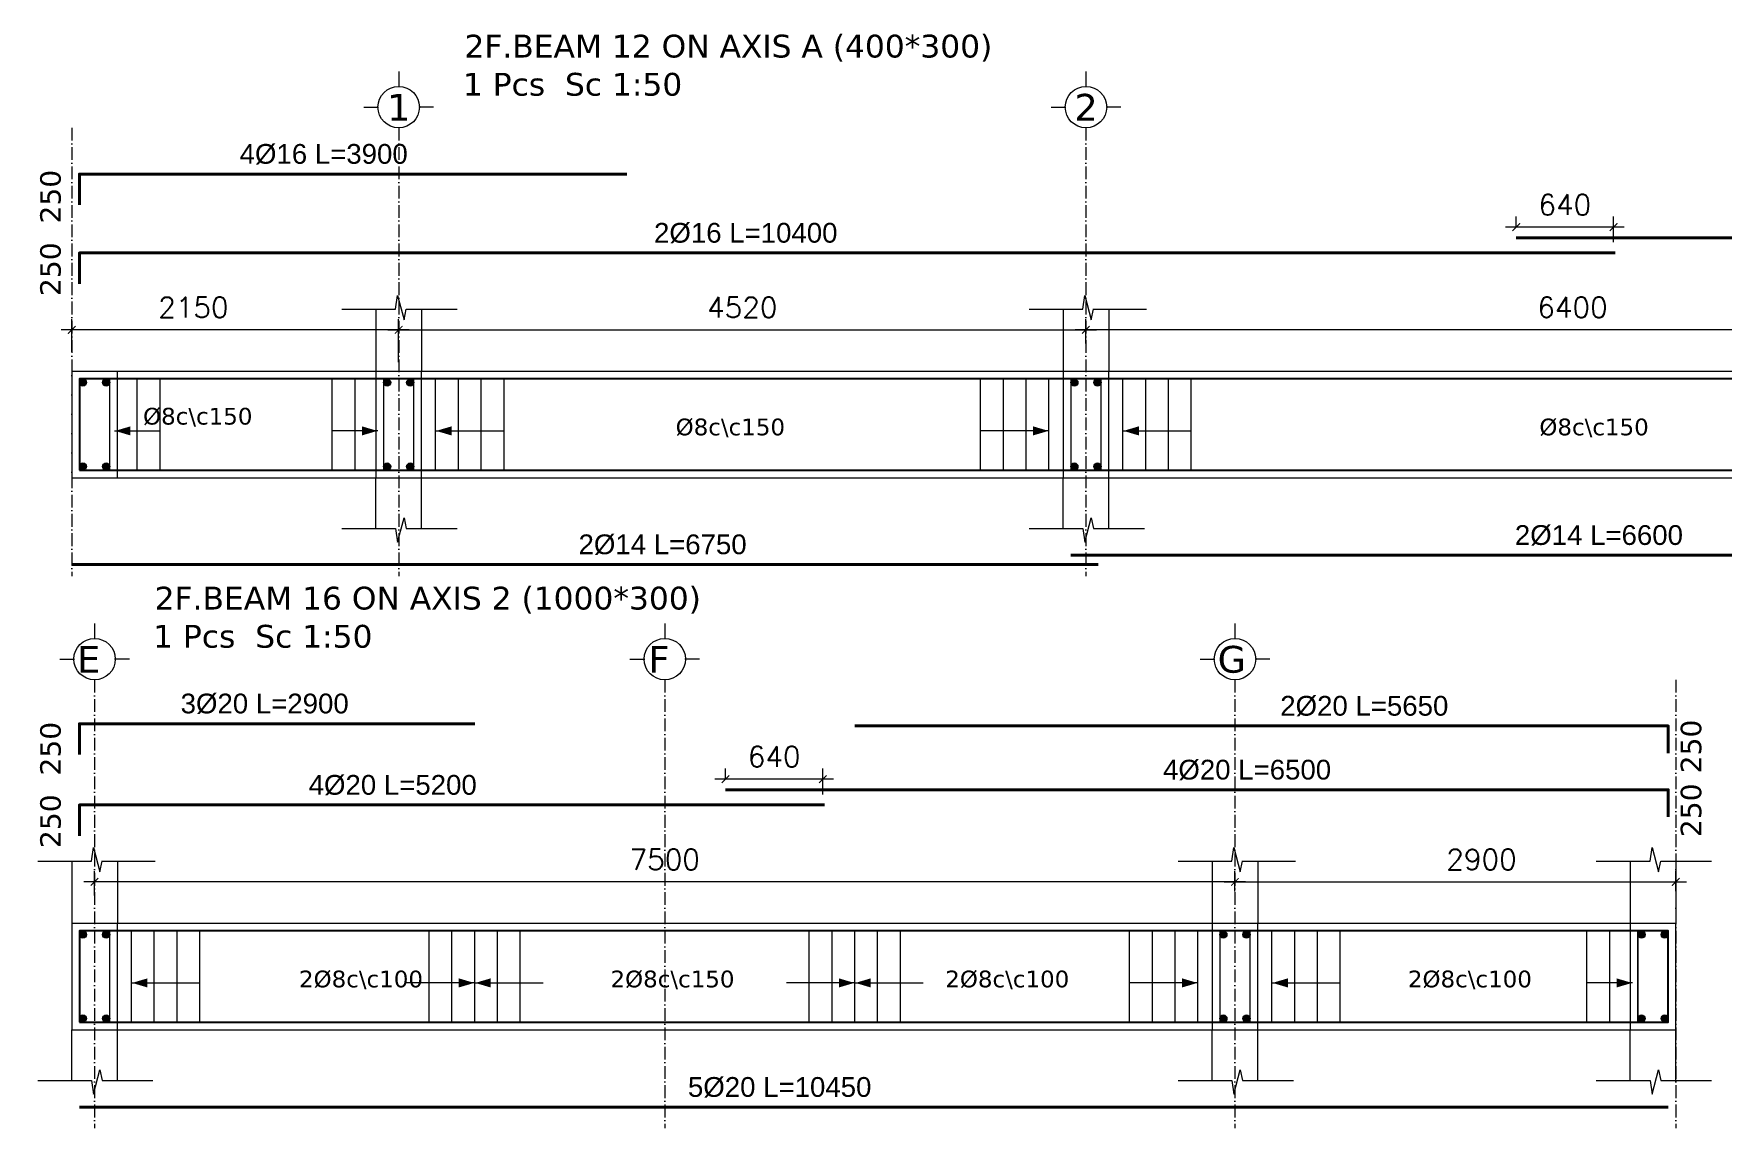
# Model space of a CAD drawing. Header units: inches. Extents: x -17020 to 43805, y -10194 to 123061.
# Drawn here: x 20439 to 21549, y 112808 to 113528 of the extents above; entities that cross this region are included whole.
import ezdxf

# ---------------------------------------------------------------- set-up
doc = ezdxf.new("R2010")
doc.units = ezdxf.units.IN
doc.header["$LTSCALE"] = 0.7
doc.header["$MEASUREMENT"] = 0
doc.linetypes.add('ACAD_ISO10W100', pattern=[18, 12, -3, 0, -3])
doc.layers.get('0').update_dxf_attribs({"lineweight": 13})
doc.layers.get('Defpoints').update_dxf_attribs({"lineweight": 5})
for name, color, linetype, lineweight in [('axis', 254, 'ACAD_ISO10W100', 9), ('BEAM FRAME', 5, 'Continuous', 18), ('COLUMN', 4, 'Continuous', 20), ('elevline', 30, 'Continuous', 20), ('FRAME 070', 5, 'Continuous', 60), ('hatch', 9, 'Continuous', 9), ('renforcment', 141, 'Continuous', 40), ('tex', 3, 'Continuous', 25), ('TEXT', 3, 'Continuous', 25), ('top rein. extension', 50, 'Continuous', 20), ('top renforcment', 7, 'Continuous', 40)]:
    doc.layers.add(name, color=color, linetype=linetype, lineweight=lineweight)
doc.styles.add('100', font='romans.shx', dxfattribs={"height": 13.5})
doc.styles.add('romanc', font='verdana.ttf', dxfattribs={"height": 250})
doc.styles.get("Standard").update_dxf_attribs({"font": 'arial.ttf', "height": 13})
doc.dimstyles.new('100', dxfattribs={"dimtxt": 13.5, "dimasz": 5, "dimexe": 7, "dimexo": 7, "dimgap": 8, "dimtad": 1, "dimdec": 0, "dimlfac": 10, "dimzin": 4, "dimdsep": 46, "dimtxsty": '100', "dimblk": 'ARCHTICK', "dimcen": 0.09, "dimdle": 7, "dimclrd": 1, "dimclre": 8, "dimclrt": 2, "dimadec": 0, "dimazin": 1, "dimtfac": 1, "dimtdec": 0, "dimtix": 1, "dimtofl": 0, "dimtmove": 0, "dimatfit": 3, "dimldrblk": 'ARCHTICK', "dimfxl": 0.18, "dimtolj": 1, "dimtzin": 0, "dimlwd": -1, "dimlwe": -1, "dimarcsym": 0})
doc.dimstyles.get("Standard").update_dxf_attribs({"dimtxt": 13, "dimasz": 5, "dimexe": 0.18, "dimexo": 0.0625, "dimgap": 6, "dimtad": 1, "dimdec": 0, "dimlfac": 10, "dimzin": 0, "dimdsep": 46, "dimtxsty": 'Standard', "dimblk": 'ARCHTICK', "dimcen": 0.09, "dimse1": 1, "dimse2": 1, "dimclrd": 1, "dimclre": 7, "dimclrt": 3, "dimadec": 0, "dimazin": 0, "dimtfac": 1, "dimtdec": 0, "dimtix": 1, "dimtofl": 0, "dimtmove": 0, "dimatfit": 3, "dimldrblk": 'ARCHTICK', "dimfxl": 1, "dimtolj": 1, "dimtzin": 0, "dimarcsym": 0})

# ---------------------------------------------------------------- blocks, each defined once
blk = doc.blocks.new('*D603')
at = {"layer": 'Defpoints', "color": 0, "transparency": 16777216}
for p in [(20439, 113383.6, -218.4), (20439, 113383.6), (21479, 113383.6, -167.8)]:
    blk.add_point(p, dxfattribs=at)
at = {"layer": 'TEXT', "color": 3, "transparency": 16777216, "insert": (20907.3, 113396.6), "char_height": 13, "attachment_point": 5}
blk.add_mtext('\\A1;2%%C16 L=10400', dxfattribs=at)
blk = doc.blocks.new('_ArchTick')
at = {"color": 0, "linetype": 'ByBlock', "lineweight": 0, "const_width": 0.15}
blk.add_lwpolyline([(-0.5, -0.5), (0.5, 0.5)], dxfattribs=at)
blk = doc.blocks.new('*D605')
at = {"layer": 'Defpoints', "color": 0, "transparency": 16777216}
for p in [(21414, 113393.6, -157.8), (21414, 113393.6), (22464, 113393.6, -218.5)]:
    blk.add_point(p, dxfattribs=at)
at = {"layer": 'TEXT', "color": 3, "transparency": 16777216, "insert": (22051.1, 113406.6), "char_height": 13, "attachment_point": 5}
blk.add_mtext('\\A1;2%%C16 L=10500', dxfattribs=at)
blk = doc.blocks.new('*D615')
at = {"color": 8, "transparency": 16777216}
for p, q in [((21414, 113400.6), (21414, 113407.6)), ((21478, 113390.6), (21478, 113407.6))]:
    blk.add_line(p, q, dxfattribs=at)
at = {"color": 1, "transparency": 16777216}
blk.add_line((21485, 113400.6), (21407, 113400.6), dxfattribs=at)
at = {"layer": 'Defpoints', "color": 0, "transparency": 16777216}
for p in [(21414, 113400.6), (21414, 113393.6), (21478, 113383.6)]:
    blk.add_point(p, dxfattribs=at)
at = {"color": 1, "transparency": 16777216, "xscale": 5, "yscale": 5, "zscale": 5, "rotation": 180}
blk.add_blockref('_ArchTick', (21414, 113400.6), dxfattribs=at)
at = {"color": 1, "transparency": 16777216, "xscale": 5, "yscale": 5, "zscale": 5}
blk.add_blockref('_ArchTick', (21478, 113400.6), dxfattribs=at)
at = {"color": 2, "transparency": 16777216, "insert": (21446, 113415.3), "char_height": 13.5, "attachment_point": 5, "style": '100'}
blk.add_mtext('\\A1;640', dxfattribs=at)
blk = doc.blocks.new('*D606')
at = {"color": 8, "transparency": 16777216}
for p, q in [((21131, 113324.1), (21131, 113340)), ((21771, 113326.4), (21771, 113340))]:
    blk.add_line(p, q, dxfattribs=at)
at = {"color": 1, "transparency": 16777216}
blk.add_line((21778, 113333), (21124, 113333), dxfattribs=at)
at = {"layer": 'Defpoints', "color": 0, "transparency": 16777216}
for p in [(21131, 113333), (21131, 113317.1), (21771, 113319.4)]:
    blk.add_point(p, dxfattribs=at)
at = {"color": 1, "transparency": 16777216, "xscale": 5, "yscale": 5, "zscale": 5, "rotation": 180}
blk.add_blockref('_ArchTick', (21131, 113333), dxfattribs=at)
at = {"color": 1, "transparency": 16777216, "xscale": 5, "yscale": 5, "zscale": 5}
blk.add_blockref('_ArchTick', (21771, 113333), dxfattribs=at)
at = {"color": 2, "transparency": 16777216, "insert": (21451, 113347.8), "char_height": 13.5, "attachment_point": 5, "style": '100'}
blk.add_mtext('\\A1;6400', dxfattribs=at)
blk = doc.blocks.new('*D607')
at = {"color": 8, "transparency": 16777216}
for p, q in [((20679, 113311.8), (20679, 113340)), ((21131, 113324.1), (21131, 113340))]:
    blk.add_line(p, q, dxfattribs=at)
at = {"color": 1, "transparency": 16777216}
blk.add_line((20672, 113333), (21138, 113333), dxfattribs=at)
at = {"layer": 'Defpoints', "color": 0, "transparency": 16777216}
for p in [(21131, 113333), (21131, 113317.1), (20679, 113304.8)]:
    blk.add_point(p, dxfattribs=at)
at = {"color": 1, "transparency": 16777216, "xscale": 5, "yscale": 5, "zscale": 5, "rotation": 180}
blk.add_blockref('_ArchTick', (20679, 113333), dxfattribs=at)
at = {"color": 1, "transparency": 16777216, "xscale": 5, "yscale": 5, "zscale": 5}
blk.add_blockref('_ArchTick', (21131, 113333), dxfattribs=at)
at = {"color": 2, "transparency": 16777216, "insert": (20905, 113347.8), "char_height": 13.5, "attachment_point": 5, "style": '100'}
blk.add_mtext('\\A1;4520', dxfattribs=at)
blk = doc.blocks.new('*D608')
at = {"layer": 'Defpoints', "color": 0, "transparency": 16777216}
for p in [(20439, 113435.5, -218.4), (20439, 113435.5), (20829, 113435.5, -209.5)]:
    blk.add_point(p, dxfattribs=at)
at = {"layer": 'TEXT', "color": 3, "transparency": 16777216, "insert": (20629.7, 113448.5), "char_height": 13, "attachment_point": 5}
blk.add_mtext('\\A1;4%%C16 L=3900', dxfattribs=at)
blk = doc.blocks.new('*D610')
at = {"layer": 'Defpoints', "color": 0, "transparency": 16777216}
for p in [(20464, 113178.7, -13652.7), (21139, 113178.7, -37100.9), (21139, 113178.7)]:
    blk.add_point(p, dxfattribs=at)
at = {"layer": 'TEXT', "color": 3, "transparency": 16777216, "insert": (20852.6, 113191.7), "char_height": 13, "attachment_point": 5}
blk.add_mtext('\\A1;2%%C14 L=6750', dxfattribs=at)
blk = doc.blocks.new('*D611')
at = {"layer": 'Defpoints', "color": 0, "transparency": 16777216}
for p in [(21121, 113184.8, -13652.7), (21781, 113184.8, -37100.9), (21781, 113184.8)]:
    blk.add_point(p, dxfattribs=at)
at = {"layer": 'TEXT', "color": 3, "transparency": 16777216, "insert": (21468.4, 113197.8), "char_height": 13, "attachment_point": 5}
blk.add_mtext('\\A1;2%%C14 L=6600', dxfattribs=at)
blk = doc.blocks.new('*D613')
at = {"color": 8, "transparency": 16777216}
for p, q in [((20464, 113318.6), (20464, 113340)), ((20679, 113311.8), (20679, 113340))]:
    blk.add_line(p, q, dxfattribs=at)
at = {"color": 1, "transparency": 16777216}
blk.add_line((20686, 113333), (20457, 113333), dxfattribs=at)
at = {"layer": 'Defpoints', "color": 0, "transparency": 16777216}
for p in [(20464, 113333), (20464, 113311.6), (20679, 113304.8)]:
    blk.add_point(p, dxfattribs=at)
at = {"color": 1, "transparency": 16777216, "xscale": 5, "yscale": 5, "zscale": 5, "rotation": 180}
blk.add_blockref('_ArchTick', (20464, 113333), dxfattribs=at)
at = {"color": 1, "transparency": 16777216, "xscale": 5, "yscale": 5, "zscale": 5}
blk.add_blockref('_ArchTick', (20679, 113333), dxfattribs=at)
at = {"color": 2, "transparency": 16777216, "insert": (20544, 113347.8), "char_height": 13.5, "attachment_point": 5, "style": '100'}
blk.add_mtext('\\A1;2150', dxfattribs=at)
blk = doc.blocks.new('*D735')
at = {"layer": 'Defpoints', "color": 0, "transparency": 16777216}
for p in [(20439, 113020.5, -0.5), (20439, 113020.5), (20959, 113020.5, -167.8)]:
    blk.add_point(p, dxfattribs=at)
at = {"layer": 'TEXT', "color": 3, "transparency": 16777216, "insert": (20675.1, 113033.5), "char_height": 13, "attachment_point": 5}
blk.add_mtext('\\A1;4%%C20 L=5200', dxfattribs=at)
blk = doc.blocks.new('*D736')
at = {"color": 1, "transparency": 16777216}
blk.add_line((21222, 112969.9), (21526, 112969.9), dxfattribs=at)
at = {"color": 8, "transparency": 16777216}
for p, q in [((21229, 112963.6), (21229, 112976.9)), ((21519, 112963.9), (21519, 112976.9))]:
    blk.add_line(p, q, dxfattribs=at)
at = {"layer": 'Defpoints', "color": 0, "transparency": 16777216}
for p in [(21519, 112969.9), (21229, 112956.6), (21519, 112956.9, 217.9)]:
    blk.add_point(p, dxfattribs=at)
at = {"color": 1, "transparency": 16777216, "xscale": 5, "yscale": 5, "zscale": 5, "rotation": 180}
blk.add_blockref('_ArchTick', (21229, 112969.9), dxfattribs=at)
at = {"color": 1, "transparency": 16777216, "xscale": 5, "yscale": 5, "zscale": 5}
blk.add_blockref('_ArchTick', (21519, 112969.9), dxfattribs=at)
at = {"color": 2, "transparency": 16777216, "insert": (21391.2, 112984.7), "char_height": 13.5, "attachment_point": 5, "style": '100'}
blk.add_mtext('\\A1;2900', dxfattribs=at)
blk = doc.blocks.new('*D737')
at = {"layer": 'Defpoints', "color": 0, "transparency": 16777216}
for p in [(20894, 113030.5, -157.8), (20894, 113030.5), (21544, 113030.5, -218.5)]:
    blk.add_point(p, dxfattribs=at)
at = {"layer": 'TEXT', "color": 3, "transparency": 16777216, "insert": (21237, 113043.5), "char_height": 13, "attachment_point": 5}
blk.add_mtext('\\A1;4%%C20 L=6500', dxfattribs=at)
blk = doc.blocks.new('*D746')
at = {"color": 1, "transparency": 16777216}
blk.add_line((20965, 113037.5), (20887, 113037.5), dxfattribs=at)
at = {"color": 8, "transparency": 16777216}
for p, q in [((20894, 113037.5), (20894, 113044.5)), ((20958, 113027.5), (20958, 113044.5))]:
    blk.add_line(p, q, dxfattribs=at)
at = {"layer": 'Defpoints', "color": 0, "transparency": 16777216}
for p in [(20894, 113037.5), (20894, 113030.5), (20958, 113020.5)]:
    blk.add_point(p, dxfattribs=at)
at = {"color": 1, "transparency": 16777216, "xscale": 5, "yscale": 5, "zscale": 5, "rotation": 180}
blk.add_blockref('_ArchTick', (20894, 113037.5), dxfattribs=at)
at = {"color": 1, "transparency": 16777216, "xscale": 5, "yscale": 5, "zscale": 5}
blk.add_blockref('_ArchTick', (20958, 113037.5), dxfattribs=at)
at = {"color": 2, "transparency": 16777216, "insert": (20926, 113052.3), "char_height": 13.5, "attachment_point": 5, "style": '100'}
blk.add_mtext('\\A1;640', dxfattribs=at)
blk = doc.blocks.new('*D738')
at = {"color": 1, "transparency": 16777216}
blk.add_line((21236, 112969.9), (20472, 112969.9), dxfattribs=at)
at = {"color": 8, "transparency": 16777216}
for p, q in [((20479, 112961), (20479, 112976.9)), ((21229, 112965.7), (21229, 112976.9))]:
    blk.add_line(p, q, dxfattribs=at)
at = {"layer": 'Defpoints', "color": 0, "transparency": 16777216}
for p in [(20479, 112969.9), (21229, 112958.7), (20479, 112954)]:
    blk.add_point(p, dxfattribs=at)
at = {"color": 1, "transparency": 16777216, "xscale": 5, "yscale": 5, "zscale": 5, "rotation": 180}
blk.add_blockref('_ArchTick', (20479, 112969.9), dxfattribs=at)
at = {"color": 1, "transparency": 16777216, "xscale": 5, "yscale": 5, "zscale": 5}
blk.add_blockref('_ArchTick', (21229, 112969.9), dxfattribs=at)
at = {"color": 2, "transparency": 16777216, "insert": (20854, 112984.7), "char_height": 13.5, "attachment_point": 5, "style": '100'}
blk.add_mtext('\\A1;7500', dxfattribs=at)
blk = doc.blocks.new('*D739')
at = {"layer": 'Defpoints', "color": 0, "transparency": 16777216}
for p in [(20439, 113074, -218.4), (20439, 113074), (20729, 113074, -217.9)]:
    blk.add_point(p, dxfattribs=at)
at = {"layer": 'TEXT', "color": 3, "transparency": 16777216, "insert": (20590.9, 113087), "char_height": 13, "attachment_point": 5}
blk.add_mtext('\\A1;3%%C20 L=2900', dxfattribs=at)
blk = doc.blocks.new('*D740')
at = {"layer": 'Defpoints', "color": 0, "transparency": 16777216}
for p in [(20469, 112821.8, -13652.7), (21514, 112821.8, -37100.9), (21514, 112821.8)]:
    blk.add_point(p, dxfattribs=at)
at = {"layer": 'TEXT', "color": 3, "transparency": 16777216, "insert": (20929.6, 112834.8), "char_height": 13, "attachment_point": 5}
blk.add_mtext('\\A1;5%%C20 L=10450', dxfattribs=at)
blk = doc.blocks.new('*D744')
at = {"layer": 'Defpoints', "color": 0, "transparency": 16777216}
for p in [(20979, 113072.5, -157.8), (20979, 113072.5), (21544, 113072.5, -218.5)]:
    blk.add_point(p, dxfattribs=at)
at = {"layer": 'TEXT', "color": 3, "transparency": 16777216, "insert": (21314.1, 113085.5), "char_height": 13, "attachment_point": 5}
blk.add_mtext('\\A1;2%%C20 L=5650', dxfattribs=at)

msp = doc.modelspace()

# ---------------------------------------------------------------- hatches: boundary and pattern name
at = {"layer": 'elevline'}
for points in [[(20473.79, 113298.33, 1), (20469.04, 113298.33, 1)], [(20484.28, 113298.33, -1), (20489.04, 113298.33, -1)], [(20673.79, 113298.33, 1), (20669.04, 113298.33, 1)], [(20684.28, 113298.33, -1), (20689.04, 113298.33, -1)], [(21125.79, 113298.33, 1), (21121.04, 113298.33, 1)], [(21136.28, 113298.33, -1), (21141.04, 113298.33, -1)], [(20473.79, 113243.09, -1), (20469.04, 113243.09, -1)], [(20484.28, 113243.09, 1), (20489.04, 113243.09, 1)], [(20673.79, 113243.09, -1), (20669.04, 113243.09, -1)], [(20684.28, 113243.09, 1), (20689.04, 113243.09, 1)], [(21125.79, 113243.09, -1), (21121.04, 113243.09, -1)], [(21136.28, 113243.09, 1), (21141.04, 113243.09, 1)], [(20473.79, 112935.26, 1), (20469.04, 112935.26, 1)], [(20484.28, 112935.26, -1), (20489.04, 112935.26, -1)], [(21223.79, 112935.26, 1), (21219.04, 112935.26, 1)], [(21234.28, 112935.26, -1), (21239.04, 112935.26, -1)], [(21498.79, 112935.26, 1), (21494.04, 112935.26, 1)], [(21509.28, 112935.26, -1), (21514.04, 112935.26, -1)], [(20473.79, 112880.02, -1), (20469.04, 112880.02, -1)], [(20484.28, 112880.02, 1), (20489.04, 112880.02, 1)], [(21223.79, 112880.02, -1), (21219.04, 112880.02, -1)], [(21234.28, 112880.02, 1), (21239.04, 112880.02, 1)], [(21498.79, 112880.02, -1), (21494.04, 112880.02, -1)], [(21509.28, 112880.02, 1), (21514.04, 112880.02, 1)]]:
    msp.add_hatch(color=256, dxfattribs=at).paths.add_polyline_path(points)

# ---------------------------------------------------------------- linework, layer by layer
at = {"layer": 'axis'}
for p, q in [((20464.04, 113465.9), (20464.04, 113170.97)), ((20679.04, 113465.9), (20679.04, 113170.97)), ((21131.04, 113465.9), (21131.04, 113170.97)), ((21131.04, 113465.9), (21131.04, 113170.97)), ((20479.04, 113102.83), (20479.04, 112807.9)), ((20479.04, 113102.83), (20479.04, 112807.9)), ((20854.04, 113102.83), (20854.04, 112807.9)), ((21229.04, 113102.83), (21229.04, 112807.9)), ((21519.04, 113102.83), (21519.04, 112807.9))]:
    msp.add_line(p, q, dxfattribs=at)
at = {"layer": 'BEAM FRAME', "elevation": 217.91}
for points in [[(20464.04, 113235.71), (22438.04, 113235.71), (22438.04, 113305.71), (20464.04, 113305.71)], [(20464.04, 112872.64), (21519.04, 112872.64), (21519.04, 112942.64), (20464.04, 112942.64)]]:
    msp.add_lwpolyline(points, close=True, dxfattribs=at)
at = {"layer": 'COLUMN', "lineweight": 20}
for p, q in [((20664.04, 113346.63, 217.91), (20664.04, 113305.71, 217.91)), ((20694.04, 113346.63, 217.91), (20694.04, 113305.71, 217.91)), ((21116.04, 113346.63, 217.91), (21116.04, 113305.71, 217.91)), ((21146.04, 113346.63, 217.91), (21146.04, 113305.71, 217.91)), ((20664.04, 113202.28, 217.91), (20664.04, 113235.71, 217.91)), ((20694.04, 113202.28, 217.91), (20694.04, 113235.71, 217.91)), ((21116.04, 113202.28, 217.91), (21116.04, 113235.71, 217.91)), ((21146.04, 113202.28, 217.91), (21146.04, 113235.71, 217.91)), ((20464.04, 112983.57, 217.91), (20464.04, 112942.64, 217.91)), ((20494.04, 112983.57, 217.91), (20494.04, 112942.64, 217.91)), ((21214.04, 112983.57, 217.91), (21214.04, 112942.64, 217.91)), ((21244.04, 112983.57, 217.91), (21244.04, 112942.64, 217.91)), ((21489.04, 112983.57, 217.91), (21489.04, 112942.64, 217.91)), ((21519.04, 112983.57, 217.91), (21519.04, 112942.64, 217.91)), ((20464.04, 112839.21, 217.91), (20464.04, 112872.64, 217.91)), ((20494.04, 112839.21, 217.91), (20494.04, 112872.64, 217.91)), ((21214.04, 112839.21, 217.91), (21214.04, 112872.64, 217.91)), ((21244.04, 112839.21, 217.91), (21244.04, 112872.64, 217.91)), ((21489.04, 112839.21, 217.91), (21489.04, 112872.64, 217.91)), ((21519.04, 112839.21, 217.91), (21519.04, 112872.64, 217.91))]:
    msp.add_line(p, q, dxfattribs=at)
at = {"layer": 'elevline'}
for p, q in [((20507.12, 113240.71), (20507.12, 113300.71)), ((20522.12, 113240.71), (20522.12, 113300.71)), ((20635.38, 113240.71), (20635.38, 113300.71)), ((20650.38, 113240.71), (20650.38, 113300.71)), ((20703.35, 113240.71), (20703.35, 113300.71)), ((20718.31, 113240.71), (20718.31, 113300.71)), ((20733.31, 113240.71), (20733.31, 113300.71)), ((20748.31, 113240.71), (20748.31, 113300.71)), ((21061.76, 113240.71), (21061.76, 113300.71)), ((21076.76, 113240.71), (21076.76, 113300.71)), ((21091.76, 113240.71), (21091.76, 113300.71)), ((21106.72, 113240.71), (21106.72, 113300.71)), ((21155.35, 113240.71), (21155.35, 113300.71)), ((21170.31, 113240.71), (21170.31, 113300.71)), ((21185.31, 113240.71), (21185.31, 113300.71)), ((21200.31, 113240.71), (21200.31, 113300.71)), ((20503.35, 112877.64), (20503.35, 112937.64)), ((20518.31, 112877.64), (20518.31, 112937.64)), ((20533.31, 112877.64), (20533.31, 112937.64)), ((20548.31, 112877.64), (20548.31, 112937.64)), ((20699.08, 112877.64), (20699.08, 112937.64)), ((20714.08, 112877.64), (20714.08, 112937.64)), ((20729.04, 112877.64), (20729.04, 112937.64)), ((20743.99, 112877.64), (20743.99, 112937.64)), ((20758.99, 112877.64), (20758.99, 112937.64)), ((20949.08, 112877.64), (20949.08, 112937.64)), ((20964.08, 112877.64), (20964.08, 112937.64)), ((20979.04, 112877.64), (20979.04, 112937.64)), ((20993.99, 112877.64), (20993.99, 112937.64)), ((21008.99, 112877.64), (21008.99, 112937.64)), ((21159.76, 112877.64), (21159.76, 112937.64)), ((21174.76, 112877.64), (21174.76, 112937.64)), ((21189.76, 112877.64), (21189.76, 112937.64)), ((21204.72, 112877.64), (21204.72, 112937.64)), ((21253.35, 112877.64), (21253.35, 112937.64)), ((21268.31, 112877.64), (21268.31, 112937.64)), ((21283.31, 112877.64), (21283.31, 112937.64)), ((21298.31, 112877.64), (21298.31, 112937.64)), ((21460.53, 112877.64), (21460.53, 112937.64)), ((21475.53, 112877.64), (21475.53, 112937.64)), ((21493.99, 112877.64), (21493.99, 112937.64))]:
    msp.add_line(p, q, dxfattribs=at)
for centre in [(20471.41, 113298.33), (20486.66, 113298.33), (20671.41, 113298.33), (20686.66, 113298.33), (21123.41, 113298.33), (21138.66, 113298.33), (20471.41, 113243.09), (20486.66, 113243.09), (20671.41, 113243.09), (20686.66, 113243.09), (21123.41, 113243.09), (21138.66, 113243.09), (20471.41, 112935.26), (20486.66, 112935.26), (21221.41, 112935.26), (21236.66, 112935.26), (21496.41, 112935.26), (21511.66, 112935.26), (20471.41, 112880.02), (20486.66, 112880.02), (21221.41, 112880.02), (21236.66, 112880.02), (21496.41, 112880.02), (21511.66, 112880.02)]:
    msp.add_circle(centre, 2.38, dxfattribs=at)
at = {"layer": 'FRAME 070', "lineweight": 20}
for p, q in [((20641.64, 113346.63, 217.91), (20677, 113346.63, 217.91)), ((20677, 113346.63, 217.91), (20678.35, 113355.63, 217.91)), ((20678.35, 113355.63, 217.91), (20682.53, 113339.56, 217.91)), ((20682.53, 113339.56, 217.91), (20684.04, 113346.63, 217.91)), ((20684.04, 113346.63, 217.91), (20717.43, 113346.63, 217.91)), ((21093.64, 113346.63, 217.91), (21129, 113346.63, 217.91)), ((21129, 113346.63, 217.91), (21130.35, 113355.63, 217.91)), ((21130.35, 113355.63, 217.91), (21134.53, 113339.56, 217.91)), ((21134.53, 113339.56, 217.91), (21136.04, 113346.63, 217.91)), ((21135.56, 113346.63, 217.91), (21170.92, 113346.63, 217.91)), ((20641.64, 113202.28, 217.91), (20677, 113202.28, 217.91)), ((20677, 113202.28, 217.91), (20678.35, 113193.28, 217.91)), ((20678.35, 113193.28, 217.91), (20682.53, 113209.36, 217.91)), ((20682.53, 113209.36, 217.91), (20684.04, 113202.28, 217.91)), ((20684.04, 113202.28, 217.91), (20717.43, 113202.28, 217.91)), ((21093.64, 113202.28, 217.91), (21129, 113202.28, 217.91)), ((21129, 113202.28, 217.91), (21130.35, 113193.28, 217.91)), ((21130.35, 113193.28, 217.91), (21134.53, 113209.36, 217.91)), ((21134.53, 113209.36, 217.91), (21136.04, 113202.28, 217.91)), ((21136.04, 113202.28, 217.91), (21169.43, 113202.28, 217.91)), ((20477, 112983.57, 217.91), (20478.35, 112992.57, 217.91)), ((20478.35, 112992.57, 217.91), (20482.53, 112976.49, 217.91)), ((21227, 112983.57, 217.91), (21228.35, 112992.57, 217.91)), ((21228.35, 112992.57, 217.91), (21232.53, 112976.49, 217.91)), ((21502, 112983.57, 217.91), (21503.35, 112992.57, 217.91)), ((21503.35, 112992.57, 217.91), (21507.53, 112976.49, 217.91)), ((20441.64, 112983.57, 217.91), (20477, 112983.57, 217.91)), ((20482.53, 112976.49, 217.91), (20484.04, 112983.57, 217.91)), ((20483.56, 112983.57, 217.91), (20518.92, 112983.57, 217.91)), ((21191.64, 112983.57, 217.91), (21227, 112983.57, 217.91)), ((21232.53, 112976.49, 217.91), (21234.04, 112983.57, 217.91)), ((21233.56, 112983.57, 217.91), (21268.92, 112983.57, 217.91)), ((21466.64, 112983.57, 217.91), (21502, 112983.57, 217.91)), ((21507.53, 112976.49, 217.91), (21509.04, 112983.57, 217.91)), ((21509.04, 112983.57, 217.91), (21542.43, 112983.57, 217.91)), ((20478.35, 112830.21, 217.91), (20482.53, 112846.29, 217.91)), ((20482.53, 112846.29, 217.91), (20484.04, 112839.21, 217.91)), ((21228.35, 112830.21, 217.91), (21232.53, 112846.29, 217.91)), ((21232.53, 112846.29, 217.91), (21234.04, 112839.21, 217.91)), ((21503.35, 112830.21, 217.91), (21507.53, 112846.29, 217.91)), ((21507.53, 112846.29, 217.91), (21509.04, 112839.21, 217.91)), ((20441.64, 112839.21, 217.91), (20477, 112839.21, 217.91)), ((20477, 112839.21, 217.91), (20478.35, 112830.21, 217.91)), ((20484.04, 112839.21, 217.91), (20517.43, 112839.21, 217.91)), ((21191.64, 112839.21, 217.91), (21227, 112839.21, 217.91)), ((21227, 112839.21, 217.91), (21228.35, 112830.21, 217.91)), ((21234.04, 112839.21, 217.91), (21267.43, 112839.21, 217.91)), ((21466.64, 112839.21, 217.91), (21502, 112839.21, 217.91)), ((21502, 112839.21, 217.91), (21503.35, 112830.21, 217.91)), ((21509.04, 112839.21, 217.91), (21542.43, 112839.21, 217.91))]:
    msp.add_line(p, q, dxfattribs=at)
at = {"layer": 'FRAME 070', "lineweight": 15}
for points in [[(20464.04, 113235.71), (20494.04, 113235.71), (20494.04, 113305.71), (20464.04, 113305.71)], [(20664.04, 113235.71), (20694.04, 113235.71), (20694.04, 113305.71), (20664.04, 113305.71)], [(21116.04, 113235.71), (21146.04, 113235.71), (21146.04, 113305.71), (21116.04, 113305.71)], [(20464.04, 112872.64), (20494.04, 112872.64), (20494.04, 112942.64), (20464.04, 112942.64)], [(21214.04, 112872.64), (21244.04, 112872.64), (21244.04, 112942.64), (21214.04, 112942.64)], [(21489.04, 112872.64), (21519.04, 112872.64), (21519.04, 112942.64), (21489.04, 112942.64)]]:
    msp.add_lwpolyline(points, close=True, dxfattribs=at)
at = {"layer": 'hatch'}
for p, q in [((20679.04, 113502.87), (20679.04, 113493.14)), ((21131.04, 113502.87), (21131.04, 113493.14)), ((20656.11, 113479.4), (20665.85, 113479.4)), ((20701.96, 113479.4), (20692.22, 113479.4)), ((21108.11, 113479.4), (21117.85, 113479.4)), ((21153.96, 113479.4), (21144.22, 113479.4)), ((20479.04, 113139.81), (20479.04, 113130.07)), ((20854.04, 113139.81), (20854.04, 113130.07)), ((21229.04, 113139.81), (21229.04, 113130.07)), ((20456.11, 113116.33), (20465.85, 113116.33)), ((20501.96, 113116.33), (20492.22, 113116.33)), ((20831.11, 113116.33), (20840.85, 113116.33)), ((20876.96, 113116.33), (20867.22, 113116.33)), ((21206.11, 113116.33), (21215.85, 113116.33)), ((21251.96, 113116.33), (21242.22, 113116.33))]:
    msp.add_line(p, q, dxfattribs=at)
for centre in [(20679.04, 113479.52), (21131.04, 113479.52), (20479.04, 113116.45), (20854.04, 113116.45), (21229.04, 113116.45)]:
    msp.add_circle(centre, 13.62, dxfattribs=at)
at = {"layer": 'renforcment', "lineweight": -2, "elevation": 217.91}
for points in [[(20469.04, 113240.71), (22433.04, 113240.71), (22433.04, 113300.71), (20469.04, 113300.71)], [(20469.04, 112877.64), (21514.04, 112877.64), (21514.04, 112937.64), (20469.04, 112937.64)]]:
    msp.add_lwpolyline(points, close=True, dxfattribs=at)
at = {"layer": 'top rein. extension'}
for p, q in [((20492.16, 113266.55), (20522.12, 113266.55)), ((20665.34, 113266.55), (20635.38, 113266.55)), ((20703.35, 113266.55), (20748.31, 113266.55)), ((21106.72, 113266.55), (21061.76, 113266.55)), ((21155.35, 113266.55), (21200.31, 113266.55)), ((20503.35, 112903.48), (20548.31, 112903.48)), ((20729.04, 112903.48), (20684.08, 112903.48)), ((20729.04, 112903.48), (20773.99, 112903.48)), ((20979.04, 112903.48), (20934.08, 112903.48)), ((20979.04, 112903.48), (21023.99, 112903.48)), ((21204.72, 112903.48), (21159.76, 112903.48)), ((21253.35, 112903.48), (21298.31, 112903.48)), ((21490.49, 112903.48), (21460.53, 112903.48))]:
    msp.add_line(p, q, dxfattribs=at)
for points in [[(20502.64, 113269.55), (20492.51, 113266.55), (20502.64, 113263.55)], [(20654.86, 113269.55), (20664.99, 113266.55), (20654.86, 113263.55)], [(20713.82, 113269.55), (20703.69, 113266.55), (20713.82, 113263.55)], [(21096.25, 113269.55), (21106.38, 113266.55), (21096.25, 113263.55)], [(21165.82, 113269.55), (21155.69, 113266.55), (21165.82, 113263.55)], [(20513.82, 112906.48), (20503.69, 112903.48), (20513.82, 112900.48)], [(20718.56, 112906.48), (20728.69, 112903.48), (20718.56, 112900.48)], [(20739.51, 112906.48), (20729.38, 112903.48), (20739.51, 112900.48)], [(20968.56, 112906.48), (20978.69, 112903.48), (20968.56, 112900.48)], [(20989.51, 112906.48), (20979.38, 112903.48), (20989.51, 112900.48)], [(21194.25, 112906.48), (21204.38, 112903.48), (21194.25, 112900.48)], [(21263.82, 112906.48), (21253.69, 112903.48), (21263.82, 112900.48)], [(21480.02, 112906.48), (21490.15, 112903.48), (21480.02, 112900.48)]]:
    msp.add_solid(points, dxfattribs=at)
at = {"layer": 'top renforcment'}
for p, q in [((21139.04, 113178.69), (20464.04, 113178.69)), ((21781.04, 113184.83), (21121.04, 113184.83)), ((21514.04, 112821.77), (20469.04, 112821.77))]:
    msp.add_line(p, q, dxfattribs=at)
for points in [[(20469.04, 113415.22), (20469.04, 113435.49), (20829.04, 113435.49)], [(21414.01, 113393.58), (22433.04, 113393.58), (22433.04, 113375.69)], [(20469.04, 113363.31), (20469.04, 113383.58), (21479.01, 113383.58)], [(20979.04, 113072.48), (21514.04, 113072.48), (21514.04, 113054.59)], [(20894.01, 113030.52), (21514.04, 113030.52), (21514.04, 113012.63)], [(20469.04, 113000.24), (20469.04, 113020.52), (20959.01, 113020.52)]]:
    msp.add_lwpolyline(points, dxfattribs=at)
at = {"layer": 'top renforcment', "lineweight": 15}
for points in [[(20469.04, 113240.71), (20489.04, 113240.71), (20489.04, 113300.71), (20469.04, 113300.71)], [(20669.04, 113240.71), (20689.04, 113240.71), (20689.04, 113300.71), (20669.04, 113300.71)], [(21121.04, 113240.71), (21141.04, 113240.71), (21141.04, 113300.71), (21121.04, 113300.71)], [(20469.04, 112877.64), (20489.04, 112877.64), (20489.04, 112937.64), (20469.04, 112937.64)], [(21219.04, 112877.64), (21239.04, 112877.64), (21239.04, 112937.64), (21219.04, 112937.64)], [(21494.04, 112877.64), (21514.04, 112877.64), (21514.04, 112937.64), (21494.04, 112937.64)]]:
    msp.add_lwpolyline(points, close=True, dxfattribs=at)
at = {"layer": 'top renforcment', "elevation": 217.91}
msp.add_lwpolyline([(20469.04, 113053.7), (20469.04, 113073.97), (20729.04, 113073.97)], dxfattribs=at)

# ---------------------------------------------------------------- texts
at = {"layer": 'tex', "style": 'romanc'}
for s, p in [('%%C8c\\c150', (20510.91, 113270.71, -33436.19)), ('%%C8c\\c150', (20861.18, 113263.64, -33436.19)), ('%%C8c\\c150', (21429.23, 113263.64, -33436.19)), ('2%%C8c\\c100', (20613.46, 112900.57, -33436.19)), ('2%%C8c\\c150', (20818.33, 112900.57, -33436.19)), ('2%%C8c\\c100', (21038.5, 112900.57, -33436.19)), ('2%%C8c\\c100', (21342.76, 112900.57, -33436.19))]:
    msp.add_text(s, height=11, dxfattribs=at).set_placement(p)
at = {"layer": 'TEXT', "style": 'romanc'}
for s, height, p in [('2F.BEAM 12 ON AXIS A (400*300)', 15, (20722.28, 113512.13)), ('1 Pcs  Sc 1:50 ', 15, (20721.26, 113487.03)), ('1', 17.6, (20671.43, 113470.6)), ('2', 17.6, (21123.43, 113470.6)), ('2F.BEAM 16 ON AXIS 2 (1000*300)', 15, (20518.55, 113149.07)), ('1 Pcs  Sc 1:50 ', 15, (20517.53, 113123.97)), ('E', 17.6, (20467.56, 113107.53)), ('F', 17.6, (20843.32, 113107.53)), ('G', 17.6, (21217.63, 113107.53))]:
    msp.add_text(s, height=height, dxfattribs=at).set_placement(p)
for p in [(20456.75, 113402.92, -72739.24), (20456.75, 113355.22, -72739.24), (20456.75, 113039.85, -72521.33), (21535.71, 113041.31, -73175.05), (20456.75, 112992.16, -72521.33), (21535.71, 112999.34, -73175.05)]:
    msp.add_text('250', height=13.5, rotation=90, dxfattribs=at).set_placement(p)

# ---------------------------------------------------------------- dimensions: what is measured, and where the dimension line sits
for base, p1, p2, picture, middle in [((21414.01, 113400.58), (21478.01, 113383.58), (21414.01, 113393.58), '*D615', (21446.01, 113415.33)), ((20894.01, 113037.52), (20958.01, 113020.52), (20894.01, 113030.52), '*D746', (20926.01, 113052.27))]:
    dim = msp.add_linear_dim(base=base, p1=p1, p2=p2, dimstyle='100')
    dim.commit()
    dim.dimension.update_dxf_attribs({"geometry": picture, "text_midpoint": middle})
for base, p1, p2, picture, middle in [((20464.04, 113333), (20679.04, 113304.81), (20464.04, 113311.63), '*D613', (20544.04, 113333)), ((21131.04, 113333), (21771.04, 113319.41), (21131.04, 113317.09), '*D606', (21451.04, 113333)), ((20479.04, 112969.94), (21229.04, 112958.67), (20479.04, 112954.03), '*D738', (20854.04, 112969.94))]:
    dim = msp.add_linear_dim(base=base, p1=p1, p2=p2, angle=180, dimstyle='100')
    dim.commit()
    dim.dimension.update_dxf_attribs({"geometry": picture, "text_midpoint": middle, "dimtype": 160})
for base, p1, p2, picture, middle in [((21131.04, 113333), (20679.04, 113304.81), (21131.04, 113317.09), '*D607', (20905.04, 113333)), ((21519.04, 112969.94), (21229.04, 112956.59), (21519.04, 112956.94, 217.91), '*D736', (21391.24, 112969.94))]:
    dim = msp.add_linear_dim(base=base, p1=p1, p2=p2, dimstyle='100')
    dim.commit()
    dim.dimension.update_dxf_attribs({"geometry": picture, "text_midpoint": middle, "dimtype": 160})
at = {"layer": 'TEXT'}
for base, p1, p2, angle, text, picture, middle in [((20439.04, 113435.49), (20829.04, 113435.49, -209.54), (20439.04, 113435.49, -218.39), 180, '4%%C16 L=<>', '*D608', (20629.75, 113435.49)), ((21414.01, 113393.58), (22464.04, 113393.58, -218.54), (21414.01, 113393.58, -157.78), 180, '2%%C16 L=<>', '*D605', (22051.15, 113393.58)), ((20439.04, 113383.58), (21479.01, 113383.58, -167.76), (20439.04, 113383.58, -218.39), 180, '2%%C16 L=<>', '*D603', (20907.29, 113383.58)), ((21781.03, 113184.83, 12366.96), (21121.04, 113184.83, -1285.72), (21781.03, 113184.83, -24733.92), 0, '2%%C14 L=<>', '*D611', (21468.42, 113184.83, 12366.96)), ((21139.03, 113178.69, 12366.96), (20464.04, 113178.69, -1285.72), (21139.03, 113178.69, -24733.92), 0, '2%%C14 L=<>', '*D610', (20852.61, 113178.69, 12366.96)), ((20439.04, 113073.97, 217.91), (20729.04, 113073.97), (20439.04, 113073.97, -0.48), 180, '3%%C20 L=<>', '*D739', (20590.94, 113073.97, 217.91)), ((20979.04, 113072.48), (21544.04, 113072.48, -218.54), (20979.04, 113072.48, -157.78), 180, '2%%C20 L=<>', '*D744', (21314.08, 113072.48)), ((20894.01, 113030.52), (21544.04, 113030.52, -218.54), (20894.01, 113030.52, -157.78), 180, '4%%C20 L=<>', '*D737', (21236.95, 113030.52)), ((20439.04, 113020.52), (20959.01, 113020.52, -167.76), (20439.04, 113020.52, -0.48), 180, '4%%C20 L=<>', '*D735', (20675.14, 113020.52)), ((21514.03, 112821.77, 12366.96), (20469.04, 112821.77, -1285.72), (21514.03, 112821.77, -24733.92), 0, '5%%C20 L=<>', '*D740', (20929.55, 112821.77, 12366.96))]:
    dim = msp.add_linear_dim(base=base, p1=p1, p2=p2, angle=angle, text=text, dimstyle='Standard', override={"dimsd1": 1, "dimsd2": 1, "dimfxl": 0.1, "dimfxlon": 1}, dxfattribs=at)
    dim.commit()
    dim.dimension.update_dxf_attribs({"geometry": picture, "text_midpoint": middle, "dimtype": 161})

doc.saveas('drawing.dxf')
